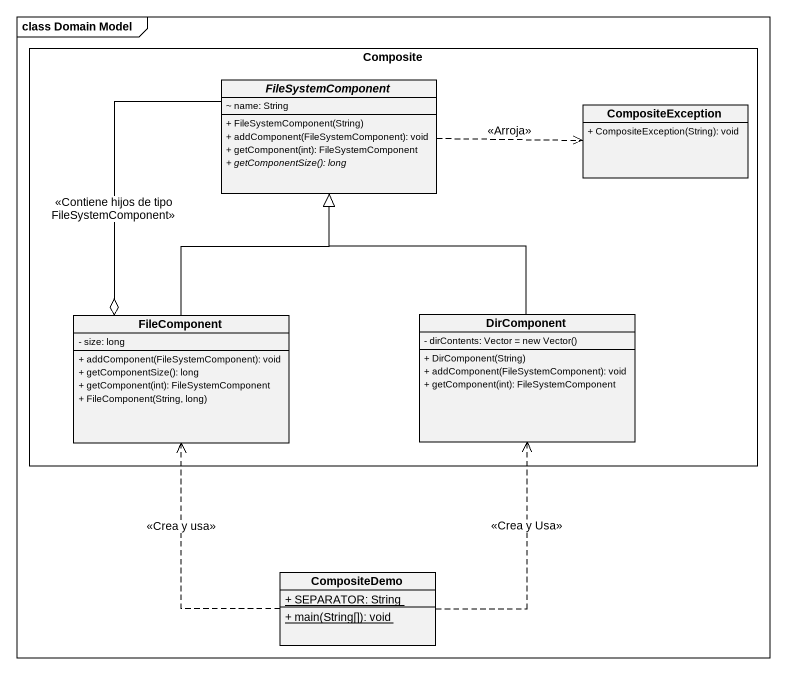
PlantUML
@startuml
mainframe class Domain Model
hide circle
hide empty members
skinparam classAttributeIconSize 0
rectangle Composite {
  abstract class FileSystemComponent {
    ~ name: String
    + FileSystemComponent(String)
    + addComponent(FileSystemComponent): void
    + getComponent(int): FileSystemComponent
    {abstract} + getComponentSize(): long
  }
  class CompositeException {
    + CompositeException(String): void
  }
  class FileComponent {
    - size: long
    + addComponent(FileSystemComponent): void
    + getComponentSize(): long
    + getComponent(int): FileSystemComponent
    + FileComponent(String, long)
  }
  class DirComponent {
    {field} - dirContents: Vector = new Vector()
    + DirComponent(String)
    + addComponent(FileSystemComponent): void
    + getComponent(int): FileSystemComponent
  }
}
class CompositeDemo {
  {static} + SEPARATOR: String
  {static} + main(String[]): void
}
FileSystemComponent .right.> CompositeException : <<Arroja>>
FileSystemComponent --o FileComponent : <<Contiene hijos de tipo FileSystemComponent>>
FileComponent -up-|> FileSystemComponent
DirComponent -up-|> FileSystemComponent
CompositeDemo .up.> FileComponent : <<Crea y usa>>
CompositeDemo .up.> DirComponent : <<Crea y Usa>>
@enduml
